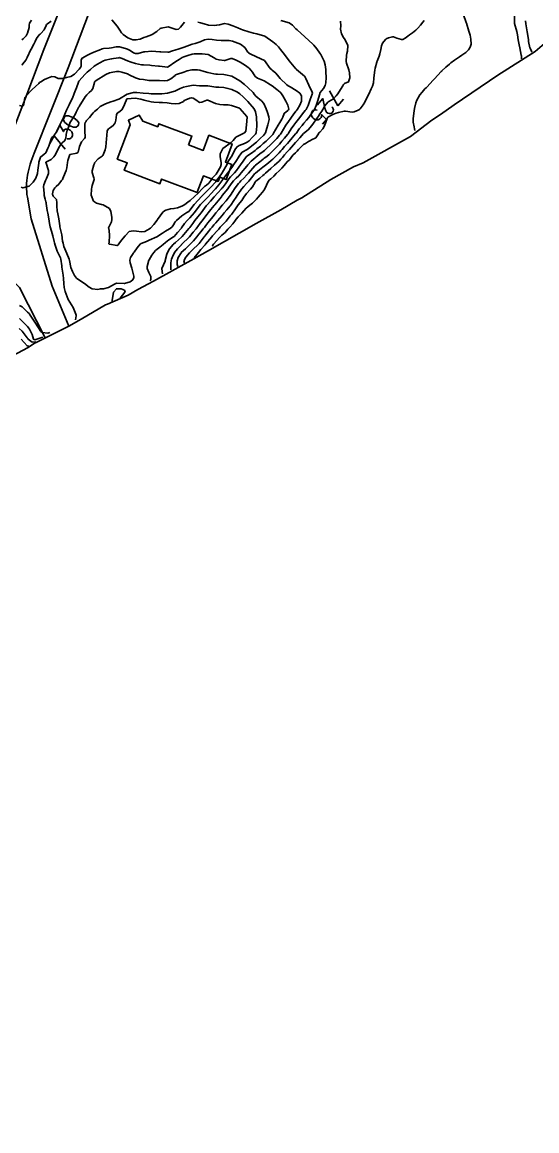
# Model space of a CAD drawing. Header units: metres. Extents: x 318500 to 325275, y 7408834 to 7428799.
# Drawn here: x 323016 to 323143.9, y 7417873.5 to 7418148.9 of the extents above; entities that cross this region are included whole.
import ezdxf
from ezdxf.enums import TextEntityAlignment as Align

# ---------------------------------------------------------------- set-up
doc = ezdxf.new("R2010")
doc.units = ezdxf.units.M
doc.header["$MEASUREMENT"] = 0
for name, color, linetype in [('Area', 45, 'Continuous'), ('Cotas', 45, 'Continuous'), ('Curvas de Nivel 1m', 11, 'Continuous'), ('Curvas de Nivel 5m', 15, 'Continuous'), ('Edificações', 30, 'Continuous'), ('Vias Primárias', 230, 'Continuous'), ('Vias Secundárias', 230, 'Continuous')]:
    doc.layers.add(name, color=color, linetype=linetype)
doc.styles.add('Style-STANDARD', font='STANDARD.shx')

msp = doc.modelspace()

# ---------------------------------------------------------------- linework, layer by layer
at = {"layer": 'Area'}
msp.add_lwpolyline([(323145.78, 7418143.57), (323143.45, 7418141.61), (323134.18, 7418135.77), (323123.3, 7418128.35), (323119.93, 7418125.99), (323117.77, 7418124.58), (323112.51, 7418120.53), (323100.68, 7418113.94), (323098.34, 7418112.94), (323092.68, 7418109.84), (323085.49, 7418105.3), (323084.27, 7418104.65), (323080.25, 7418102.31), (323074.13, 7418098.91), (323062.03, 7418091.99), (323058.6, 7418090.14), (323048.64, 7418084.55), (323044.67, 7418082.47), (323042.32, 7418081.06), (323037.21, 7418078.89), (323036.68, 7418078.71), (323030.63, 7418075.16), (323027.54, 7418073.36), (323019.26, 7418069.29), (323019.23, 7418069.26), (323017.3, 7418067.98), (323012.47, 7418065.42)], dxfattribs=at)
at = {"layer": 'Curvas de Nivel 1m', "flags": 128}
for points, elevation in [([(323125.64, 7418150.72), (323126.29, 7418148.85), (323126.34, 7418148.71), (323126.36, 7418148.64), (323126.96, 7418146.7), (323127.29, 7418145.67), (323127.5, 7418144.7), (323127.51, 7418143.42), (323127.3, 7418142.7), (323126.88, 7418142.02), (323126.2, 7418141.38), (323125.27, 7418140.72), (323124.63, 7418140.29), (323124.18, 7418139.99), (323123.44, 7418139.48), (323122.51, 7418138.76), (323122.16, 7418138.47), (323121.25, 7418137.68), (323120.3, 7418136.79), (323120.22, 7418136.7), (323120.13, 7418136.61), (323118.44, 7418134.81), (323118.28, 7418134.65), (323118.1, 7418134.46), (323117.31, 7418133.61), (323116.58, 7418132.83), (323116.34, 7418132.58), (323116.07, 7418132.3), (323115.37, 7418131.55), (323114.81, 7418130.86), (323114.04, 7418129.54), (323113.77, 7418128.87), (323113.44, 7418127.45), (323113.35, 7418126.88), (323113.21, 7418125.65), (323113.15, 7418124.88), (323113.17, 7418124.09), (323113.38, 7418122.88), (323113.49, 7418122.43), (323113.58, 7418121.98)], 723), ([(323140.02, 7418139.76), (323140.06, 7418140.41), (323140.05, 7418140.53), (323140.01, 7418140.72), (323139.63, 7418142.54), (323139.48, 7418143.29), (323139.26, 7418144.54), (323139.06, 7418145.74), (323138.89, 7418146.54), (323138.3, 7418148.55), (323138.29, 7418150.52)], 723), ([(323015.88, 7418144.52), (323016.22, 7418144.78), (323016.92, 7418145.48), (323017.3, 7418146.16), (323017.68, 7418147.59), (323017.72, 7418148.16), (323017.76, 7418148.66), (323018.28, 7418149.42)], 726), ([(323015.92, 7418138.18), (323015.99, 7418138.32), (323016.13, 7418138.51), (323016.85, 7418139.47), (323017.21, 7418140.16), (323018.11, 7418142.09), (323018.15, 7418142.15), (323018.16, 7418142.17), (323018.18, 7418142.2), (323018.9, 7418143.44), (323019.21, 7418144.13), (323019.55, 7418144.8), (323020.23, 7418145.74), (323020.42, 7418145.93), (323020.64, 7418146.12), (323021.4, 7418146.96), (323021.95, 7418148.1), (323022.05, 7418148.31), (323022.27, 7418148.52), (323023.2, 7418149.17)], 727), ([(323038.28, 7418149.5), (323039.59, 7418147.87), (323040.25, 7418146.92), (323040.67, 7418146.28), (323041.05, 7418145.85), (323042.23, 7418145.01), (323043.5, 7418144.53), (323044.22, 7418144.48), (323045.31, 7418144.7), (323046.23, 7418145.05), (323046.75, 7418145.25), (323048.12, 7418145.75), (323048.24, 7418145.8), (323049.43, 7418146.56), (323050.26, 7418147.28), (323050.55, 7418147.44), (323052.27, 7418147.7), (323054.26, 7418147.11), (323054.8, 7418147.13), (323055.34, 7418147.65), (323056.28, 7418148.91)], 727), ([(323059.61, 7418148.93), (323060.28, 7418148.69), (323061.2, 7418148.5), (323062.28, 7418148.18), (323063.73, 7418148.09), (323064.28, 7418148.11), (323064.99, 7418148.25), (323066.28, 7418148.53), (323067.19, 7418148.41), (323068.28, 7418147.99), (323069.56, 7418147.47), (323070.27, 7418147.17), (323070.73, 7418146.98), (323072.26, 7418146.48), (323073.49, 7418146.17), (323074.25, 7418145.98), (323076.24, 7418145.38), (323078.22, 7418144.02), (323079.1, 7418143.34), (323079.65, 7418142.78), (323080.2, 7418142.13), (323080.84, 7418141.31), (323082.16, 7418139.52), (323082.33, 7418139.3), (323083.13, 7418138.3), (323083.97, 7418137.27), (323084.05, 7418137.19), (323084.13, 7418137.12), (323085.16, 7418136.3), (323086.11, 7418135.5), (323086.3, 7418135.24), (323086.44, 7418134.9), (323087.18, 7418133.23), (323088.05, 7418131.47), (323088.1, 7418131.22), (323088.05, 7418130.98), (323087.55, 7418129.71), (323087.41, 7418129.23), (323087.05, 7418128.19), (323086.52, 7418127.23), (323086.3, 7418126.93), (323085.99, 7418126.53), (323085.41, 7418125.81), (323084.97, 7418125.25), (323083.96, 7418123.94), (323083.46, 7418123.28), (323082.85, 7418122.38), (323082.16, 7418121.3), (323082.06, 7418121.16), (323081.92, 7418120.99), (323081.14, 7418120.07), (323080.51, 7418119.31), (323080.22, 7418118.98), (323079.88, 7418118.6), (323078.7, 7418117.34), (323078.29, 7418116.92), (323077.86, 7418116.51), (323077.24, 7418115.97), (323076.49, 7418115.37), (323076.13, 7418115.08), (323075.83, 7418114.85), (323075.01, 7418114.2), (323073.99, 7418113.4), (323073.89, 7418113.32), (323073.81, 7418113.25), (323072.2, 7418111.42), (323072.01, 7418111.21), (323071.78, 7418110.94), (323071.05, 7418110.16), (323070.31, 7418109.45), (323070.04, 7418109.17), (323069.75, 7418108.83), (323069.15, 7418108.06), (323068.72, 7418107.47), (323068.32, 7418106.88), (323067.71, 7418105.96), (323067.38, 7418105.49), (323066.64, 7418104.55), (323065.76, 7418103.51), (323065.72, 7418103.46), (323065.68, 7418103.41), (323064.82, 7418102.36), (323064.11, 7418101.53), (323063.64, 7418100.97), (323063.01, 7418100.17), (323062.53, 7418099.55), (323062.14, 7418099.04), (323061.61, 7418098.39), (323061.24, 7418097.93), (323060.96, 7418097.57), (323060.36, 7418096.81), (323059.57, 7418095.8), (323059.48, 7418095.68), (323059.41, 7418095.59), (323058.55, 7418094.61), (323057.55, 7418093.61), (323056.53, 7418092.63), (323055.52, 7418091.72), (323055.48, 7418091.68), (323055.46, 7418091.64), (323054.74, 7418090.42), (323054.49, 7418089.66), (323054.49, 7418088.67), (323054.65, 7418088.24)], 727), ([(323080.29, 7418149.32), (323082.28, 7418148.74), (323083.17, 7418148.18), (323083.96, 7418147.27), (323084.27, 7418146.95), (323086.24, 7418145.24), (323088.21, 7418143.44), (323088.43, 7418143.22), (323089.23, 7418142.24), (323089.96, 7418141.19), (323090.18, 7418140.83), (323091.03, 7418139.18), (323091.28, 7418138.3), (323091.42, 7418137.17), (323091.47, 7418136.52), (323091.5, 7418135.17), (323091.42, 7418133.84), (323091.27, 7418133.17), (323090.84, 7418132.41), (323090.05, 7418131.42), (323089.97, 7418131.27), (323089.96, 7418131.19), (323089.95, 7418131.09), (323089.35, 7418129.2), (323089.01, 7418128.21), (323088.59, 7418127.21), (323088.37, 7418126.84), (323087.99, 7418126.29), (323087.52, 7418125.68), (323087.18, 7418125.23), (323086.64, 7418124.56), (323085.96, 7418123.77), (323085.51, 7418123.25), (323084.82, 7418122.37), (323084.03, 7418121.27), (323083.98, 7418121.21), (323083.92, 7418121.14), (323083.04, 7418120.14), (323082.32, 7418119.29), (323081.88, 7418118.78), (323081.19, 7418117.99), (323080.6, 7418117.31), (323080.26, 7418116.92), (323079.86, 7418116.48), (323079.28, 7418115.89), (323078.72, 7418115.34), (323078.28, 7418114.9), (323077.83, 7418114.5), (323077.2, 7418113.98), (323076.42, 7418113.37), (323075.81, 7418112.89), (323074.96, 7418112.23), (323073.92, 7418111.4), (323073.85, 7418111.34), (323073.79, 7418111.28), (323072.92, 7418110.26), (323072.26, 7418109.42), (323072.04, 7418109.14), (323071.75, 7418108.83), (323071.06, 7418108.12), (323070.5, 7418107.45), (323069.72, 7418106.35), (323069.36, 7418105.82), (323069.14, 7418105.47), (323068.58, 7418104.59), (323067.81, 7418103.48), (323067.76, 7418103.4), (323067.68, 7418103.3), (323066.84, 7418102.32), (323066.15, 7418101.5), (323065.64, 7418100.89), (323064.49, 7418099.53), (323064.08, 7418099.08), (323063.62, 7418098.56), (323063.16, 7418097.99), (323062.8, 7418097.55), (323062.26, 7418096.88), (323061.58, 7418096.06), (323061.35, 7418095.78), (323061.18, 7418095.57), (323059.92, 7418093.95), (323059.63, 7418093.59), (323059.55, 7418093.5), (323058.56, 7418092.58), (323057.52, 7418091.63), (323056.63, 7418090.5), (323056.18, 7418089.63), (323056.29, 7418089.03)], 726), ([(323115.87, 7418149.28), (323115.58, 7418148.86), (323114.99, 7418148.16), (323114.28, 7418147.37), (323113.76, 7418146.88), (323112.93, 7418146.22), (323112.25, 7418145.73), (323111.77, 7418145.38), (323111.13, 7418144.92), (323110.55, 7418144.61), (323110.24, 7418144.6), (323109.11, 7418144.94), (323108.24, 7418145.21), (323107.97, 7418145.23), (323107.01, 7418144.97), (323106.45, 7418144.76), (323106.23, 7418144.62), (323105.52, 7418143.69), (323105.23, 7418142.99), (323105.06, 7418142.13), (323104.85, 7418140.99), (323104.68, 7418140.49), (323104.16, 7418139.18), (323104.11, 7418139.05), (323104.1, 7418139), (323103.66, 7418137.48), (323103.58, 7418137.01), (323103.52, 7418136.41), (323103.39, 7418135.01), (323103.24, 7418133.86), (323103.03, 7418133.02), (323102.74, 7418132.35), (323102.12, 7418131.03), (323102.05, 7418130.89), (323101.13, 7418129.04), (323100.73, 7418128.33), (323100, 7418127.34), (323099.84, 7418127.23), (323099.48, 7418127.07), (323098.47, 7418126.6), (323097.99, 7418126.57), (323096.34, 7418126.76), (323095.99, 7418126.75), (323094.62, 7418126.5), (323093.99, 7418126.32), (323093.16, 7418125.97), (323091.97, 7418125.33), (323091.89, 7418125.24), (323091.85, 7418125.16), (323091.75, 7418124.95), (323091.11, 7418123.17), (323090.69, 7418122.43), (323089.93, 7418121.59), (323089.73, 7418121.39), (323089.6, 7418121.19), (323088.92, 7418120.19), (323087.9, 7418119.65), (323087.6, 7418119.52), (323087.11, 7418119.23), (323086.34, 7418118.78), (323085.88, 7418118.48), (323084.63, 7418117.26), (323084.28, 7418116.85), (323083.86, 7418116.48), (323083.27, 7418115.86), (323082.84, 7418115.29), (323082.4, 7418114.72), (323081.82, 7418114.21), (323081.37, 7418113.75), (323081.04, 7418113.31), (323080.52, 7418112.6), (323079.8, 7418111.98), (323079.11, 7418111.33), (323078.5, 7418110.62), (323077.77, 7418110.02), (323077.4, 7418109.72), (323077.1, 7418109.36), (323076.68, 7418108.43), (323076.19, 7418107.37), (323075.72, 7418106.7), (323075.12, 7418105.98), (323074.62, 7418105.39), (323074.19, 7418104.91), (323073.7, 7418104.42), (323073.17, 7418103.93), (323072.56, 7418103.42), (323072.06, 7418103.03), (323071.67, 7418102.68), (323071.08, 7418102.02), (323070.53, 7418101.45), (323069.64, 7418100.57), (323069.12, 7418099.98), (323068.78, 7418099.47), (323068.32, 7418098.77), (323067.61, 7418098.02), (323067.34, 7418097.75), (323067.11, 7418097.49), (323066.39, 7418096.69), (323065.58, 7418095.98), (323065.34, 7418095.75), (323065.13, 7418095.52), (323063.55, 7418093.74), (323063.37, 7418093.53), (323063.24, 7418093.38), (323063.15, 7418093.27)], 724), ([(323142.61, 7418141.43), (323142.58, 7418141.68), (323142.18, 7418142.46), (323142.17, 7418142.5), (323141.83, 7418144.1), (323141.77, 7418144.51), (323141.69, 7418145.06), (323141.45, 7418146.51), (323141.3, 7418147.5), (323141.16, 7418148.52), (323141.03, 7418149.24)], 724), ([(323015.28, 7418128.19), (323016, 7418128.03), (323016.13, 7418128.04), (323016.28, 7418128.18), (323016.37, 7418128.54), (323016.62, 7418130.17), (323017.25, 7418130.94), (323018.04, 7418131.74), (323018.24, 7418131.95), (323018.47, 7418132.14), (323019.3, 7418132.89), (323020.07, 7418133.7), (323020.29, 7418133.9), (323020.62, 7418134.11), (323021.55, 7418134.64), (323022.09, 7418134.89), (323023.37, 7418135.36), (323024.09, 7418135.33), (323024.94, 7418134.91), (323026.09, 7418134.93), (323027, 7418135.12), (323028.09, 7418135.36), (323029.01, 7418136.01), (323030.12, 7418137.21), (323030.46, 7418137.65), (323030.59, 7418137.98), (323030.61, 7418139.53), (323030.86, 7418139.98), (323032.17, 7418140.72), (323033, 7418141.13), (323034.18, 7418141.57), (323035.09, 7418141.93), (323035.83, 7418142.27), (323036.19, 7418142.37), (323037.61, 7418142.46), (323038.19, 7418142.52), (323039.34, 7418142.73), (323040.19, 7418142.73), (323041.65, 7418142.38), (323042.18, 7418142.16), (323042.78, 7418141.82), (323043.65, 7418141.28), (323044.17, 7418141.1), (323044.82, 7418141.14), (323046.19, 7418141.5), (323046.42, 7418141.54), (323048.19, 7418141.71), (323048.23, 7418141.71), (323050.19, 7418141.51), (323050.42, 7418141.49), (323052.19, 7418141.41), (323052.42, 7418141.46), (323053.05, 7418141.69), (323054.19, 7418142.05), (323054.75, 7418142.21), (323056.2, 7418142.72), (323056.87, 7418142.97), (323058.21, 7418143.4), (323058.99, 7418143.61), (323059.92, 7418143.89), (323060.22, 7418144.02), (323061.3, 7418144.5), (323062.23, 7418144.65), (323063.21, 7418144.56), (323064.22, 7418144.43), (323065.41, 7418144.33), (323066.22, 7418144.31), (323067.41, 7418144.3), (323068.22, 7418144.17), (323070.21, 7418143.46), (323071.33, 7418142.57), (323072.02, 7418141.43), (323072.19, 7418141.26), (323072.59, 7418141.02), (323074.17, 7418140.27), (323076.16, 7418139.38), (323077.63, 7418137.36), (323077.9, 7418137.12), (323078.13, 7418136.96), (323079.01, 7418136.22), (323079.76, 7418135.33), (323080.1, 7418134.92), (323081.78, 7418133.3), (323082.08, 7418133.09), (323082.54, 7418132.83), (323084.06, 7418131.94), (323084.93, 7418131.26), (323085.36, 7418130.56), (323085.39, 7418129.25), (323085, 7418128.27), (323084.36, 7418127.26), (323084.21, 7418127.06), (323083.99, 7418126.78), (323083.34, 7418125.92), (323082.88, 7418125.29), (323081.96, 7418124.01), (323081.66, 7418123.59), (323081.47, 7418123.3), (323080.9, 7418122.34), (323080.31, 7418121.32), (323080.15, 7418121.09), (323079.91, 7418120.81), (323079.22, 7418120.01), (323078.61, 7418119.34), (323077.88, 7418118.61), (323076.53, 7418117.37), (323076.18, 7418117.06), (323075.86, 7418116.8), (323075.07, 7418116.16), (323074.07, 7418115.4), (323073.94, 7418115.3), (323073.84, 7418115.22), (323072.86, 7418114.38), (323072.01, 7418113.43), (323071.81, 7418113.17), (323070.43, 7418111.45), (323070.13, 7418111.11), (323069.78, 7418110.77), (323069.12, 7418110.11), (323068.49, 7418109.47), (323068.15, 7418109.08), (323067.75, 7418108.49), (323067.34, 7418107.88), (323067.06, 7418107.49), (323065.71, 7418105.81), (323065.48, 7418105.51), (323064.69, 7418104.53), (323063.82, 7418103.54), (323063.76, 7418103.46), (323063.68, 7418103.37), (323062.85, 7418102.36), (323062.21, 7418101.55), (323061.97, 7418101.24), (323061.64, 7418100.81), (323060.71, 7418099.57), (323060.24, 7418098.96), (323059.61, 7418098.15), (323059.37, 7418097.83), (323059.18, 7418097.59), (323058.48, 7418096.71), (323057.59, 7418095.61), (323055.59, 7418093.64), (323055.57, 7418093.62), (323055.55, 7418093.6), (323054.56, 7418092.63), (323053.83, 7418091.67), (323053.72, 7418091.46), (323053.51, 7418091), (323053.11, 7418090.06), (323052.98, 7418089.68), (323052.88, 7418089.07), (323052.88, 7418087.68), (323052.9, 7418087.4)], 728), ([(323015.73, 7418107.95), (323016.17, 7418107.72), (323017.73, 7418108.15), (323018.73, 7418109.15), (323019.4, 7418110.13), (323019.77, 7418111.29), (323019.9, 7418112.12), (323020.08, 7418113.84), (323020.1, 7418114.12), (323020.54, 7418115.4), (323021.42, 7418116.1), (323021.84, 7418116.48), (323022.37, 7418117.57), (323022.58, 7418118.08), (323022.89, 7418119.06), (323023.29, 7418120.08), (323023.53, 7418120.44), (323023.9, 7418120.79), (323024.45, 7418121.52), (323024.71, 7418122.06), (323025.44, 7418123.56), (323025.66, 7418124.04), (323025.75, 7418124.24), (323025.95, 7418124.64), (323026.37, 7418125.63), (323026.55, 7418126.03), (323027.02, 7418127), (323027.48, 7418128.03), (323027.64, 7418128.38), (323028.01, 7418129.11), (323028.44, 7418130.01), (323028.9, 7418131.14), (323029.24, 7418132), (323029.45, 7418132.6), (323029.93, 7418133.99), (323030.08, 7418134.23), (323031.62, 7418135.97), (323031.84, 7418136.23), (323032.11, 7418136.5), (323032.93, 7418137.14), (323033.86, 7418137.94), (323034, 7418138.07), (323034.13, 7418138.16), (323035.26, 7418138.8), (323036.15, 7418139.27), (323036.62, 7418139.43), (323038.16, 7418139.78), (323038.24, 7418139.8), (323038.67, 7418139.87), (323039.95, 7418140.07), (323040.16, 7418140.09), (323040.36, 7418140.05), (323040.79, 7418139.85), (323042.15, 7418139.25), (323043.02, 7418138.95), (323044.14, 7418138.61), (323045.62, 7418138.3), (323046.14, 7418138.26), (323047.69, 7418138.21), (323048.14, 7418138.17), (323049.86, 7418138), (323050.13, 7418137.97), (323052.09, 7418137.74), (323052.13, 7418137.75), (323052.25, 7418137.82), (323054.15, 7418139.09), (323054.99, 7418139.66), (323055.72, 7418140.09), (323056.17, 7418140.28), (323057.17, 7418140.64), (323058.18, 7418140.98), (323058.72, 7418141.07), (323060.18, 7418141.05), (323060.72, 7418141.05), (323062.18, 7418140.84), (323063.68, 7418140.03), (323064.16, 7418139.73), (323064.9, 7418139.53), (323066.16, 7418139.35), (323066.31, 7418139.35), (323066.8, 7418139.5), (323067.81, 7418139.84), (323068.17, 7418139.84), (323069.12, 7418139.47), (323070.15, 7418138.93), (323071.43, 7418138.15), (323072.13, 7418137.67), (323072.41, 7418137.43), (323073.17, 7418136.46), (323073.9, 7418135.4), (323074.11, 7418135.2), (323074.49, 7418135.01), (323076.09, 7418134.36), (323077.65, 7418133.36), (323078.08, 7418133.05), (323079.22, 7418132.17), (323080.05, 7418131.53), (323080.28, 7418131.32), (323080.76, 7418130.59), (323081.48, 7418129.31), (323082.01, 7418128.24), (323082.23, 7418127.3), (323082.18, 7418127.12), (323081.99, 7418126.96), (323081.05, 7418126.24), (323080.72, 7418125.31), (323080.49, 7418124.79), (323079.96, 7418123.96), (323079.57, 7418123.33), (323078.98, 7418122.28), (323078.46, 7418121.34), (323078.23, 7418121.03), (323077.91, 7418120.69), (323077.24, 7418120.02), (323076.58, 7418119.37), (323075.88, 7418118.73), (323075.17, 7418118.1), (323074.3, 7418117.4), (323074.06, 7418117.2), (323073.86, 7418117.05), (323072.92, 7418116.34), (323071.84, 7418115.63), (323071.73, 7418115.55), (323071.62, 7418115.43), (323070.89, 7418114.38), (323070.25, 7418113.45), (323069.8, 7418112.85), (323069.19, 7418112.07), (323068.7, 7418111.47), (323068.26, 7418111), (323067.78, 7418110.5), (323067.3, 7418109.96), (323066.96, 7418109.49), (323066.48, 7418108.77), (323065.73, 7418107.78), (323065.62, 7418107.63), (323065.52, 7418107.51), (323063.71, 7418105.54), (323062.81, 7418104.43), (323061.94, 7418103.56), (323061.82, 7418103.42), (323061.68, 7418103.24), (323060.43, 7418101.58), (323059.64, 7418100.54), (323058.91, 7418099.6), (323058.35, 7418098.88), (323057.6, 7418097.92), (323057.47, 7418097.75), (323057.36, 7418097.61), (323056.57, 7418096.65), (323055.71, 7418095.64), (323055.57, 7418095.5), (323054.08, 7418094.18), (323053.55, 7418093.73), (323053.52, 7418093.7), (323053.48, 7418093.67), (323052.61, 7418092.6), (323052.05, 7418091.68), (323051.91, 7418091.29), (323051.53, 7418089.69), (323051.49, 7418089.57), (323050.68, 7418087.7), (323050.75, 7418086.99), (323050.88, 7418086.42)], 729), ([(323038.56, 7418079.46), (323038.34, 7418079.53), (323038.32, 7418079.87), (323038.46, 7418080.78), (323038.69, 7418081.86), (323039.4, 7418082.67), (323040.6, 7418082.64), (323041.39, 7418082.31), (323041.53, 7418081.96), (323041.46, 7418081.83), (323040.34, 7418080.32)], 731), ([(323015.3, 7418075.29), (323016.49, 7418074.16), (323017.27, 7418073.31), (323017.76, 7418072.65), (323018.04, 7418072.14), (323018.41, 7418071.3), (323018.79, 7418070.13), (323019.08, 7418069.98), (323021.07, 7418070.65)], 731), ([(323015.26, 7418072.85), (323016, 7418072.16), (323017.23, 7418070.52), (323017.37, 7418070.29), (323017.45, 7418070.15), (323018.48, 7418069.39), (323019.33, 7418069.53)], 732), ([(323015.73, 7418070.16), (323017.21, 7418068.54), (323017.44, 7418068.39), (323017.6, 7418068.41)], 733)]:
    msp.add_lwpolyline(points, dxfattribs=dict(at, elevation=elevation))
for points, elevation in [([(323066.07, 7418132.63), (323067.1, 7418132.46), (323068.06, 7418132.16), (323069.46, 7418131.47), (323070.05, 7418131.08), (323070.92, 7418130.33), (323071.79, 7418129.43), (323072.03, 7418129.18), (323073.62, 7418127.41), (323073.99, 7418126.6), (323074.19, 7418125.4), (323074.21, 7418125.15), (323074.26, 7418123.4), (323074.26, 7418123.08), (323074.15, 7418121.4), (323074.07, 7418121.25), (323073.92, 7418121.09), (323073.1, 7418120.21), (323072.38, 7418119.42), (323071.89, 7418119.05), (323071.18, 7418118.74), (323069.88, 7418118.28), (323069.37, 7418117.97), (323068.99, 7418117.47), (323068.6, 7418116.73), (323067.95, 7418115.48), (323067.91, 7418115.41), (323067.84, 7418115.31), (323067.11, 7418114.2), (323066.8, 7418113.5), (323065.79, 7418111.67), (323065.68, 7418111.51), (323064.9, 7418110.39), (323064.29, 7418109.53), (323064.06, 7418109.23), (323063.75, 7418108.88), (323063.11, 7418108.18), (323062.51, 7418107.55), (323062.13, 7418107.15), (323061.72, 7418106.72), (323060.57, 7418105.58), (323059.7, 7418104.72), (323058.72, 7418103.6), (323057.66, 7418102.18), (323057.38, 7418101.9), (323056.92, 7418101.63), (323056.13, 7418101.15), (323055.64, 7418100.78), (323054.3, 7418099.66), (323053.99, 7418099.3), (323053.61, 7418098.59), (323053.24, 7418098.04), (323052.74, 7418097.68), (323052.01, 7418097.27), (323051.59, 7418097), (323050.82, 7418096.46), (323049.67, 7418095.72), (323049.57, 7418095.67), (323049.45, 7418095.6), (323047.56, 7418094.72), (323046.86, 7418094.46), (323045.55, 7418093.96), (323045.28, 7418093.77), (323044.51, 7418092.82), (323043.78, 7418091.8), (323043.67, 7418091.64), (323043.51, 7418091.4), (323042.88, 7418090.43), (323042.69, 7418089.81), (323042.81, 7418089.14), (323043.18, 7418087.8), (323043.45, 7418086.78), (323043.74, 7418085.8), (323043.75, 7418085.49), (323043.43, 7418084.86), (323042.83, 7418084.4), (323041.41, 7418083.98), (323041.28, 7418083.97), (323039.41, 7418084.05), (323039.24, 7418084.02), (323038.93, 7418083.86), (323037.4, 7418082.99), (323036.17, 7418082.67), (323035.4, 7418082.69), (323034.81, 7418082.5), (323033.4, 7418082.63), (323032.58, 7418083.12), (323031.49, 7418083.96), (323031.41, 7418084.01), (323031.32, 7418084.05), (323029.43, 7418085.34), (323028.94, 7418085.99), (323028.46, 7418087), (323028.09, 7418088), (323027.76, 7418089.74), (323027.68, 7418090.01), (323027.5, 7418090.45), (323026.8, 7418092.02), (323026.35, 7418093.22), (323026.12, 7418094.03), (323026.03, 7418094.51), (323025.79, 7418096.04), (323025.59, 7418097.06), (323025.36, 7418098.04), (323025.3, 7418098.35), (323025.05, 7418100.05), (323024.85, 7418101.26), (323024.7, 7418102.05), (323024.57, 7418103.16), (323024.58, 7418104.06), (323024.47, 7418104.85), (323023.7, 7418105.7), (323023.56, 7418105.93), (323023.52, 7418106.07), (323023.51, 7418106.26), (323023.71, 7418107.06), (323024.06, 7418107.73), (323024.4, 7418108.06), (323025.1, 7418108.69), (323025.75, 7418109.53), (323025.96, 7418109.83), (323026.06, 7418110.04), (323026.23, 7418110.5), (323026.91, 7418112.02), (323027.09, 7418112.72), (323027.21, 7418114.02), (323027.31, 7418114.53), (323027.81, 7418116.01), (323027.84, 7418116.03), (323029.52, 7418116.32), (323029.85, 7418116.64), (323030.25, 7418117.98), (323030.69, 7418119.17), (323031.44, 7418119.97), (323031.63, 7418120.22), (323031.58, 7418121.97), (323031.55, 7418123.58), (323031.66, 7418123.96), (323031.75, 7418124.15), (323031.95, 7418124.46), (323032.67, 7418125.24), (323033.25, 7418125.95), (323033.57, 7418126.35), (323033.98, 7418126.71), (323034.65, 7418127.27), (323035.32, 7418127.92), (323036, 7418128.32), (323036.67, 7418128.57), (323038.01, 7418129.1), (323038.58, 7418129.31), (323040.03, 7418129.73), (323040.09, 7418129.8), (323040.15, 7418129.86), (323042.04, 7418131.02), (323043.67, 7418131.43), (323044.05, 7418131.43), (323044.45, 7418131.39), (323046.04, 7418131.25), (323047.45, 7418131.16), (323048.04, 7418131.12), (323049.39, 7418131.08), (323050.04, 7418131.08), (323050.65, 7418131.11), (323052.05, 7418131.3), (323053.61, 7418131.68), (323053.93, 7418131.79), (323054.05, 7418131.85), (323055.26, 7418132.45), (323056.07, 7418132.71), (323056.79, 7418132.91), (323058.07, 7418133.2), (323058.48, 7418133.21), (323060.07, 7418133.08), (323060.58, 7418133.08), (323062.07, 7418133.05), (323062.64, 7418132.98), (323064.07, 7418132.79), (323064.85, 7418132.75)], 731), ([(323062.03, 7418129.58), (323062.13, 7418129.56), (323064.02, 7418128.7), (323065.09, 7418128.45), (323066.01, 7418128.4), (323067.14, 7418128.36), (323068.01, 7418128.19), (323069.94, 7418127.53), (323070, 7418127.49), (323070.04, 7418127.46), (323070.61, 7418126.83), (323071.8, 7418125.43), (323071.85, 7418125.31), (323071.69, 7418123.43), (323071.52, 7418121.84), (323071.22, 7418121.44), (323070.4, 7418120.96), (323069.91, 7418120.76), (323069.06, 7418120.31), (323068.37, 7418119.48), (323068.14, 7418119.23), (323067.89, 7418119.01), (323065.87, 7418117.51), (323065.21, 7418116.16), (323065.15, 7418115.52), (323065.42, 7418113.92), (323065.46, 7418113.52), (323065.28, 7418112.99), (323064.41, 7418111.53), (323064.16, 7418111.16), (323063.78, 7418110.74), (323063.18, 7418110.13), (323062.82, 7418109.55), (323062.37, 7418108.93), (323061.74, 7418108.42), (323061.25, 7418108.06), (323060.82, 7418107.57), (323059.72, 7418106.42), (323058.78, 7418105.6), (323057.69, 7418104.6), (323057.16, 7418104.16), (323056.42, 7418103.63), (323055.98, 7418103.33), (323055.67, 7418103.16), (323054.57, 7418102.75), (323053.66, 7418102.58), (323052.83, 7418102.52), (323051.66, 7418102.21), (323051.31, 7418102.04), (323050.92, 7418101.7), (323049.63, 7418099.89), (323049.52, 7418099.72), (323048.71, 7418098.63), (323047.9, 7418097.75), (323047.73, 7418097.62), (323047.6, 7418097.53), (323046.42, 7418096.93), (323045.59, 7418096.82), (323044.42, 7418096.96), (323043.59, 7418097.04), (323042.52, 7418096.88), (323041.57, 7418095.83), (323040.62, 7418094.78), (323040.01, 7418093.85), (323039.83, 7418093.57), (323039.54, 7418093.39), (323037.69, 7418093.74), (323037.55, 7418093.79), (323037.51, 7418093.88), (323037.55, 7418094.29), (323037.7, 7418095.88), (323037.59, 7418097.16), (323037.45, 7418097.88), (323037.48, 7418098.01), (323037.6, 7418098.18), (323038.19, 7418099.31), (323038.25, 7418099.87), (323038.22, 7418100.45), (323038, 7418101.87), (323037.66, 7418102.63), (323036.07, 7418103.5), (323035.68, 7418103.62), (323034.46, 7418103.92), (323033.69, 7418104.46), (323033.1, 7418105.94), (323033.21, 7418107.42), (323033.29, 7418107.94), (323033.33, 7418108.35), (323033.75, 7418109.58), (323033.84, 7418109.85), (323033.85, 7418109.93), (323033.76, 7418110.26), (323033.37, 7418111.52), (323033.39, 7418111.94), (323033.81, 7418113.46), (323033.93, 7418113.81), (323033.98, 7418113.93), (323034.82, 7418114.93), (323035.84, 7418115.6), (323035.99, 7418115.75), (323036.08, 7418115.91), (323036.6, 7418117.16), (323036.79, 7418117.9), (323036.87, 7418118.89), (323036.96, 7418119.89), (323037.01, 7418120.78), (323037.12, 7418121.89), (323037.42, 7418122.4), (323037.93, 7418122.77), (323038.59, 7418123.22), (323039.09, 7418123.87), (323039.28, 7418124.54), (323039.4, 7418125.87), (323039.55, 7418126.29), (323039.98, 7418126.58), (323040.7, 7418127.14), (323041.12, 7418127.84), (323041.4, 7418128.45), (323041.99, 7418129.83), (323042.03, 7418129.87), (323042.08, 7418129.88), (323044.03, 7418130.04), (323045.46, 7418129.79), (323046.03, 7418129.57), (323046.31, 7418129.49), (323048.02, 7418129.13), (323048.7, 7418129.06), (323050.02, 7418128.98), (323050.81, 7418128.92), (323052.02, 7418128.85), (323052.98, 7418128.72), (323054.01, 7418128.58), (323055, 7418128.67), (323056.02, 7418129.23), (323056.26, 7418129.41), (323056.68, 7418129.63), (323057.63, 7418130.02), (323058.03, 7418130.11), (323058.44, 7418130.02), (323059.13, 7418129.6), (323060.02, 7418128.98), (323060.6, 7418129), (323061.87, 7418129.56)], 732)]:
    msp.add_lwpolyline(points, close=True, dxfattribs=dict(at, elevation=elevation))
at = {"layer": 'Curvas de Nivel 5m', "flags": 128}
for points, elevation in [([(323095.04, 7418149.13), (323095.15, 7418148), (323095.05, 7418147.13), (323095.35, 7418146.02), (323095.85, 7418145.12), (323096.23, 7418144.52), (323096.87, 7418143.1), (323096.81, 7418141.71), (323096.63, 7418141.1), (323096.56, 7418140.73), (323096.46, 7418139.11), (323096.53, 7418138.73), (323097.13, 7418137.09), (323097.32, 7418136.29), (323097.43, 7418135.09), (323097.1, 7418134.09), (323096.09, 7418133.66), (323095.79, 7418133.4), (323095.63, 7418133.12), (323095.06, 7418132.13), (323094.41, 7418131.13), (323094.04, 7418130.61), (323093.33, 7418129.86), (323092.19, 7418129.16), (323092.07, 7418129.11), (323092.03, 7418129.08), (323091.13, 7418128.05), (323090.66, 7418127.18), (323090.42, 7418126.75), (323089.98, 7418126.13), (323089.6, 7418125.58), (323089.33, 7418125.2), (323087.95, 7418123.25), (323087.94, 7418123.23), (323087.01, 7418122.15), (323085.92, 7418121.24), (323085, 7418120.15), (323084.15, 7418119.27), (323083.89, 7418119), (323082.43, 7418117.29), (323082.17, 7418116.99), (323081.86, 7418116.66), (323081.2, 7418115.96), (323080.66, 7418115.31), (323080.29, 7418114.86), (323079.83, 7418114.39), (323079.28, 7418113.87), (323078.7, 7418113.34), (323077.8, 7418112.54), (323076.41, 7418111.37), (323076.08, 7418111.08), (323075.78, 7418110.82), (323074.99, 7418110.16), (323074.06, 7418109.4), (323073.91, 7418109.25), (323073.75, 7418108.96), (323073.17, 7418107.98), (323072.7, 7418107.42), (323071.72, 7418106.37), (323071.08, 7418105.44), (323070.54, 7418104.6), (323069.68, 7418103.49), (323068.85, 7418102.28), (323068.22, 7418101.47), (323067.96, 7418101.16), (323067.64, 7418100.76), (323066.64, 7418099.49), (323066.18, 7418098.95), (323065.61, 7418098.37), (323065.18, 7418097.94), (323064.8, 7418097.52), (323064.23, 7418096.89), (323063.58, 7418096.15), (323063.3, 7418095.82), (323063.07, 7418095.54), (323061.55, 7418093.72), (323061.42, 7418093.56), (323060.4, 7418092.44), (323059.75, 7418091.7), (323058.69, 7418090.39)], 725), ([(323029.26, 7418074.97), (323029.42, 7418075.99), (323029.41, 7418076.09), (323029.31, 7418076.41), (323028.61, 7418078), (323027.36, 7418080.01), (323026.67, 7418082.02), (323026.4, 7418083.02), (323026.32, 7418084.03), (323026.25, 7418085.21), (323026.15, 7418086.03), (323025.94, 7418087.56), (323025.85, 7418088.03), (323025.79, 7418088.36), (323025.6, 7418090.04), (323025.49, 7418090.35), (323024.63, 7418092.05), (323024.14, 7418093.47), (323023.97, 7418094.06), (323023.88, 7418094.39), (323023.57, 7418095.83), (323023.5, 7418096.07), (323023.48, 7418096.17), (323022.95, 7418098.08), (323022.78, 7418098.9), (323022.58, 7418100.08), (323022.31, 7418101.42), (323022.18, 7418102.08), (323021.94, 7418103.82), (323021.89, 7418104.09), (323021.85, 7418104.26), (323021.69, 7418104.92), (323021.47, 7418105.87), (323021.47, 7418106.09), (323021.47, 7418106.33), (323021.28, 7418108.1), (323021.32, 7418108.51), (323021.75, 7418109.58), (323021.94, 7418109.91), (323022.04, 7418110.09), (323022.53, 7418111.32), (323022.51, 7418112.08), (323021.81, 7418114.09), (323023.14, 7418114.76), (323023.83, 7418115.45), (323024.09, 7418115.82), (323024.21, 7418116.06), (323024.54, 7418116.75), (323025.24, 7418118.05), (323025.46, 7418118.45), (323025.87, 7418118.89), (323026.5, 7418119.41), (323026.78, 7418120.03), (323026.93, 7418121.01), (323027.15, 7418122.03), (323027.36, 7418122.59), (323027.86, 7418124.02), (323027.88, 7418124.08), (323027.94, 7418124.17), (323028.71, 7418125.26), (323029.13, 7418126), (323029.42, 7418126.56), (323030, 7418127.69), (323030.1, 7418127.89), (323030.16, 7418127.99), (323030.4, 7418128.38), (323031.36, 7418129.97), (323031.62, 7418130.37), (323032.03, 7418130.85), (323032.61, 7418131.39), (323033.21, 7418131.95), (323033.54, 7418132.46), (323033.91, 7418133.94), (323033.96, 7418134.07), (323034.08, 7418134.22), (323035.03, 7418134.86), (323036.1, 7418135.52), (323036.79, 7418135.9), (323037.7, 7418136.29), (323038.11, 7418136.39), (323039.37, 7418136.61), (323040.11, 7418136.64), (323040.75, 7418136.49), (323042.11, 7418136.04), (323042.27, 7418135.98), (323042.57, 7418135.82), (323044.1, 7418135.03), (323045.12, 7418134.77), (323046.09, 7418134.62), (323047.41, 7418134.44), (323048.09, 7418134.41), (323049.42, 7418134.4), (323050.09, 7418134.38), (323051.44, 7418134.36), (323052.09, 7418134.44), (323052.94, 7418134.84), (323053.95, 7418135.67), (323054.11, 7418135.79), (323054.35, 7418135.9), (323056.12, 7418136.47), (323056.98, 7418136.78), (323058.12, 7418137.05), (323059.55, 7418137.03), (323060.12, 7418136.94), (323061.2, 7418136.65), (323062.12, 7418136.36), (323063.59, 7418136.07), (323064.11, 7418135.98), (323064.52, 7418135.94), (323066.11, 7418135.9), (323066.46, 7418135.85), (323068.11, 7418135.48), (323070.09, 7418134.35), (323071.23, 7418133.44), (323072.07, 7418132.66), (323073.35, 7418131.41), (323073.66, 7418131.01), (323074.04, 7418130.51), (323075.42, 7418129.39), (323076.02, 7418128.69), (323076.59, 7418127.37), (323076.93, 7418126.43), (323077.26, 7418125.36), (323077.33, 7418124.73), (323077.04, 7418123.36), (323076.74, 7418122.57), (323076.41, 7418121.37), (323076.22, 7418121.07), (323075.91, 7418120.77), (323075.19, 7418120.09), (323074.54, 7418119.39), (323074.21, 7418119.07), (323073.88, 7418118.81), (323072.09, 7418117.43), (323071.97, 7418117.33), (323071.87, 7418117.28), (323070.68, 7418116.62), (323069.84, 7418115.57), (323069.8, 7418115.5), (323069.78, 7418115.46), (323069.03, 7418114.26), (323068.52, 7418113.47), (323068.23, 7418113.05), (323067.8, 7418112.48), (323067.09, 7418111.49), (323066.52, 7418110.76), (323065.76, 7418109.75), (323065.66, 7418109.61), (323065.59, 7418109.51), (323064.81, 7418108.46), (323064, 7418107.54), (323063.73, 7418107.25), (323062.92, 7418106.35), (323062.22, 7418105.55), (323061.97, 7418105.29), (323061.7, 7418105.01), (323060.25, 7418103.58), (323059.67, 7418102.86), (323058.78, 7418101.6), (323057.64, 7418100.26), (323057.3, 7418099.96), (323056.93, 7418099.63), (323056.34, 7418098.91), (323055.6, 7418097.83), (323055.53, 7418097.71), (323055.47, 7418097.64), (323054.58, 7418096.66), (323053.73, 7418095.67), (323053.57, 7418095.54), (323052.4, 7418094.84), (323051.55, 7418094.18), (323050.98, 7418093.7), (323050.2, 7418093.05), (323049.53, 7418092.51), (323049.08, 7418092.17), (323048.67, 7418091.73), (323048.22, 7418091.02), (323047.49, 7418089.83), (323047.46, 7418089.78), (323047.45, 7418089.75), (323047.04, 7418088.19), (323047.06, 7418087.75), (323047.45, 7418086.71), (323047.91, 7418085.74), (323047.98, 7418085.01), (323047.75, 7418084.63)], 730), ([(323015.33, 7418078.49), (323015.96, 7418078.16), (323017.32, 7418076.89), (323017.67, 7418076.5), (323017.92, 7418076.14), (323019.28, 7418074.12), (323020.61, 7418072.1), (323020.96, 7418071.81), (323022.35, 7418071.63), (323022.8, 7418071.78)], 730)]:
    msp.add_lwpolyline(points, dxfattribs=dict(at, elevation=elevation))
at = {"layer": 'Edificações'}
msp.add_lwpolyline([(323057.32, 7418118.4), (323060.96, 7418117.03), (323062.38, 7418120.8), (323068.17, 7418118.62), (323066.49, 7418114.16), (323068.07, 7418113.57), (323066.65, 7418109.81), (323065.07, 7418110.41), (323064.67, 7418109.33), (323061.02, 7418110.71), (323059.74, 7418107.3), (323059.46, 7418106.58), (323050.61, 7418109.92), (323050.18, 7418108.78), (323041.35, 7418112.1), (323042.06, 7418113.97), (323039.6, 7418114.9), (323042.8, 7418123.4), (323042.37, 7418124.54), (323045.06, 7418125.82), (323045.92, 7418124.31), (323049.65, 7418122.91), (323049.65, 7418122.91), (323049.94, 7418123.68), (323058.14, 7418120.59), (323057.32, 7418118.4)], dxfattribs=at)
at = {"layer": 'Vias Primárias'}
for points in [[(323715.64, 7420145.55, 0), (323709.04, 7420132.94)], [(323831.09, 7420001.79, 0), (323833.84, 7420008.44, 0.220888)], [(322757.08, 7418073.32, 0.028019), (322770.77, 7418075.16, 0.031338), (322778.95, 7418077.27, 0.01178), (322791.07, 7418081.54, -0.095036), (322796.07, 7418082.42, -0.024866), (322806.54, 7418081.72, -0.003052), (322817.93, 7418080.32, -0.025198), (322823.56, 7418079.3, -0.030341), (322836.04, 7418075.58, -0.029182), (322843.34, 7418072.42, -0.00489), (322854.67, 7418066.56, -0.024495), (322864.45, 7418060.75, -0.012497), (322871.76, 7418055.65, 0.000002), (322880.94, 7418048.89, -0.018146), (322887.71, 7418043.51, -0.012004), (322891.85, 7418039.8, -0.06902), (322894.05, 7418037.07, -0.123577), (322894.75, 7418034.76, -0.101748), (322894.1, 7418030.63, -0.155749), (322892.92, 7418029.13), (322889.76, 7418026.99), (322876.13, 7418017.9), (322840.86, 7417994.93), (322809.51, 7417974.19)], [(323018.19, 7418100.03), (323017.26, 7418105.43, -0.089949), (323017.3, 7418110.91, -0.052473), (323018.94, 7418116.33), (323027.36, 7418137.56), (323034.49, 7418156.43), (323042.2, 7418176.49), (323046.76, 7418188.64), (323054.04, 7418206.73), (323059.46, 7418221.77), (323064.71, 7418235.45), (323069.04, 7418248.2), (323074.04, 7418260.42), (323075.61, 7418264.59), (323081.4, 7418278.68), (323086.72, 7418291.54, 0.003684), (323089.44, 7418298.26, -0.344313), (323095.65, 7418301.89, -0.010167), (323107.4, 7418300.08), (323162.7, 7418291.31)], [(323011.71, 7418147.76, -0.008395), (323016.26, 7418153.13, -0.012639)]]:
    msp.add_lwpolyline(points, format="xyb", dxfattribs=at)
msp.add_lwpolyline([(323026.19, 7418154.13), (323021.37, 7418142.07), (323017.16, 7418130.92), (323013.77, 7418122.31)], dxfattribs=at)
at = {"layer": 'Vias Secundárias'}
for points in [[(323018.19, 7418100.03), (323023.46, 7418083.35), (323027.54, 7418073.36)], [(323007.7, 7418090.29), (323015.33, 7418082.99), (323021.68, 7418070.48)]]:
    msp.add_lwpolyline(points, dxfattribs=at)

# ---------------------------------------------------------------- texts
at = {"layer": 'Cotas', "style": 'Style-STANDARD'}
for s, rotation, p in [('725', 230.32, (323091.55, 7418127.81, 725)), ('730', 61.2385, (323026.62, 7418121.49, 730))]:
    msp.add_text(s, height=4, rotation=rotation, dxfattribs=at).set_placement(p, align=Align.MIDDLE_CENTER)

doc.saveas('drawing.dxf')
